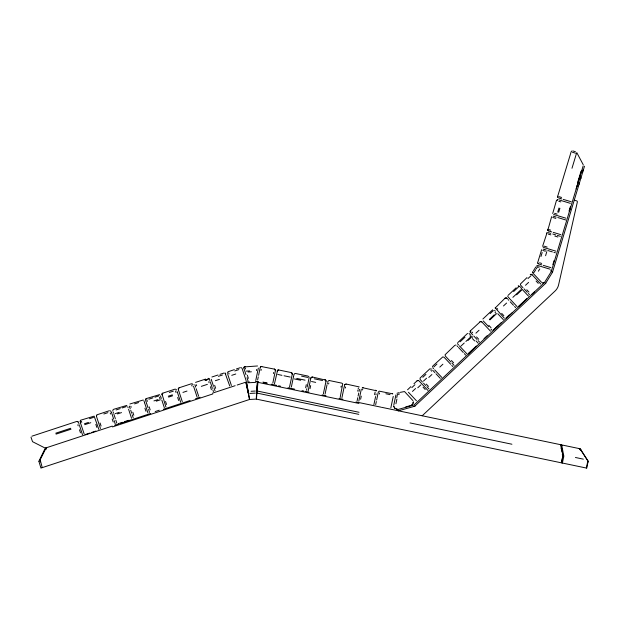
<?xml version="1.0" encoding="UTF-8"?>
<svg xmlns="http://www.w3.org/2000/svg" width="619" height="619" viewBox="0 0 619 619"><rect width="100%" height="100%" fill="white"/><g stroke="black" fill="none" stroke-linecap="round" stroke-linejoin="round"><path stroke-width="0.93" d="M38.904 461.317L40.924 468.065L249.465 399.503L248.273 393.235M587.988 462.231L588.05 461.642A2.855 2.755 -82.1 0 0 588.004 461.209L588.035 461.356A2.84 2.762 -81.2 0 1 588.042 461.612L586.758 468.126L256.413 399.116L258.038 381.482L255.5 381.521M413.283 401.855L412.757 404.029L411.55 405.174L412.231 404.664M551.15 271.184L550.825 269.938M245.975 374.673L243.855 368.166L244.428 366.819M256.846 391.069L257.303 384.987M257.017 391.084L257.473 385.003M272.801 383.161L275.409 370.68L274.712 369.179L261.086 366.502L260.235 367.508L258.603 375.323M289.545 387.022L292.276 374.201L291.742 372.808M323.397 393.73L326.004 381.25L325.749 380.136L312.456 377.01L310.877 377.892L308.192 390.837M38.904 461.201L44.87 448.945L46.154 447.839L46.564 448.179M243.84 367.949L244.149 367.075M413.299 402.172L413.113 403.286M274.457 383.795L277.614 370.216L278.728 369.969L291.209 372.568M30.996 437.161L32.528 441.68L44.738 447.87M393.738 405.383L395.912 394.891M275.409 370.68L275.215 369.644L274.341 369.048M292.276 374.201L291.843 372.893M326.004 381.25L325.811 380.213L324.936 379.617M562.64 456.93L562.361 453.99L562.733 456.652L561.441 462.834L562.64 456.93A2.925 0.48 -79.4 0 0 562.864 454.911L561.147 445.68M532.913 271.64L533.083 273.312L541.586 282.365M432.457 366.912L432.89 365.953L442.809 356.884L444.133 357.287L450.686 364.258M507.294 298.706L506.296 297.932L504.98 298.25L495.254 307.945L504.353 318.22M551.63 216.665L547.815 230.229M571.794 151.036L571.128 151.856L557.711 196.277L557.866 197.415M532.766 271.989L532.75 272.708M256.428 370.549L256.653 369.458M255.763 380.484L258.347 368.112M257.628 379.989L258.278 376.878M258.038 381.482L257.349 382.797L257.272 381.42L256.243 399.1L249.635 399.472L246.625 382.875L246.641 382.016L249.295 381.869M261.032 370.417L261.249 369.365M273.405 373.551L273.621 372.499M291.356 387.037L293.522 376.654M293.63 376.128L293.855 375.083M305.631 387.773L306.281 384.662M306.529 390.21L306.854 388.655M307.179 387.099L309.136 377.729L308.711 376.414M310.018 388.686L310.668 385.575M325.083 394.079L327.033 384.755M327.25 383.703L327.474 382.65M328.604 383.981L328.821 382.937M340.968 387.115L341.193 386.07M341.951 397.607L343.893 388.275M344.009 387.749L344.226 386.697M344.334 386.179L344.559 385.126M345.356 388.036L345.572 386.983M357.728 391.162L357.944 390.117M358.161 389.065L358.386 388.012M357.124 400.779L357.774 397.669M358.099 396.114L358.749 393.003M359.074 391.448L359.515 389.343M358.811 401.127L361.31 389.173M360.614 399.255L361.264 396.145M362.548 389.978L362.765 388.933M374.588 394.69L374.812 393.638M374.921 393.111L375.137 392.059M375.617 396.524L373.868 404.64M375.942 394.968L376.159 393.916M375.679 404.648L376.329 401.545M376.654 399.99L378.286 392.175L379.199 391.146L392.763 393.846L392.392 393.715M379.308 394.032L379.524 392.98M390.852 407.82L393.243 396.392M396.771 397.545L397.019 396.353M397.143 395.765L397.39 394.582L399.541 393.978M395.936 403.727L396.911 399.069M562.392 463.035L563.623 457.139M586.348 468.041L587.578 462.145A2.917 2.383 -80.2 0 0 587.276 459.971L580.591 449.742A3.025 2.507 -80.4 0 0 579.028 448.543L566.934 446.013M547.753 229.262L547.861 230.314M557.711 196.277L557.82 197.329M470.216 331.103L470.185 331.954M495.332 307.519L495.285 308.301M537.795 262.255L541.625 249.72M547.041 232.783L542.778 245.758L543.087 247.097M557.943 199.604L556.419 200.564L552.713 213.485M540.96 256.545L542.182 252.482M557.75 212.069L558.98 207.999M545.587 255.724L546.817 251.654M558.678 212.348L559.909 208.278M571.987 168.275L576.459 153.466M552.868 264.584L554.098 260.514M569.031 211.033L570.261 206.963M577.496 182.992L581.055 171.223M569.418 211.149L570.648 207.079M576.111 188.996L581.442 171.347M544.38 282.612A1.548 1.548 0 0 0 544.635 282.295L551.111 271.857A1.548 1.548 0 0 0 551.281 271.486L583.175 165.846M579.036 184.33L579.283 183.51M581.001 177.823L580.769 178.574L580.336 178.442M583.106 170.844L583.33 170.101L582.889 169.962M584.506 166.202L552.488 272.252L545.61 283.355L414.776 406.211L398.249 410.854L397.878 409.53L413.716 405.074A1.548 1.548 0 0 0 414.359 404.71L544.38 282.612M260.235 367.508L260.823 366.634L261.86 366.44M277.095 371.029L277.691 370.162L278.728 369.969M293.963 374.557L294.559 373.683L295.596 373.489L308.069 376.097M310.823 378.077L311.419 377.211L312.456 377.01M327.691 381.598L328.96 380.507M340.141 397.591L342.725 383.819L341.804 383.138L329.323 380.538M490.534 331.196L481.806 321.903L480.46 321.509L470.301 330.91L470.293 332.225L472.707 334.864M556.419 200.564L557.781 199.589M546.461 233.556L547.126 232.736M145.612 399.309L146.455 398.528L159.617 394.628M533.485 270.72L535.768 267.037M534.089 272.368L535.799 269.605M536.371 268.685L537.509 266.843M538.375 271.207L539.799 268.901M46.123 449.556L45.334 449.51M80.393 420.448L80.447 422.816M96.757 415.063L96.471 416.409L100.456 428.526M145.651 399.216L146.455 398.528M96.711 415.117L96.471 416.409M536.34 266.116L537.718 265.481L549.804 269.118M407.534 389.831L410.869 386.627M344.791 384.592L346.183 384.059L359.198 386.906M46.417 447.738L45.907 448.195A3.412 1.509 74.3 0 0 45.713 448.713L40.165 459.793L42.239 467.631M46.123 447.916L46.007 448.048A3.405 1.524 73.7 0 0 45.752 448.52M80.485 420.347L80.106 421.794M413.964 383.718L417.237 380.677L418.475 380.515M454.741 345.425L445.076 354.764L445.386 356.103L450.856 361.922M457.758 342.601L467.554 333.401M482.874 319.009L492.67 309.81M507.99 295.425L516.161 287.758M527.001 277.575L520.432 283.997L520.533 285.05L522.947 287.688M460.095 341.82L464.993 337.216M490.116 313.632L493.382 310.568M513.6 291.572L518.498 286.976M411.813 387.633L414.908 384.724M422.823 377.296L425.918 374.387M433.834 366.951L436.929 364.042M527.945 278.581L531.04 275.672M412.471 391.432L415.566 388.523M423.481 381.095L426.576 378.186M503.479 305.964L506.582 303.062M525.5 285.289L528.595 282.38M461 346.052L464.265 342.988M465.898 341.456L470.796 336.852L469.953 335.955M489.389 319.396L494.287 314.8M512.872 297.344L521.036 289.677M417.779 387.78L420.881 384.871M428.789 377.443L431.892 374.534M439.8 367.106L442.902 364.196M468.034 340.45L471.299 337.386M475.934 333.177L479.029 330.267M489.884 319.93L496.415 313.802M516.641 294.814L521.538 290.21M484.004 338.67L487.099 335.761M506.025 317.988L509.12 315.079M468.165 353.681L476.328 346.013M493.281 330.089L501.444 322.429M518.405 306.506L526.568 298.838M468.374 353.898L473.272 349.302M493.49 330.314L498.388 325.71M509.398 315.373L512.493 312.463M518.606 306.722L521.871 303.658M523.504 302.126L526.769 299.062M531.419 294.698L534.514 291.789M422.204 415.775L555.088 290.992A12.024 12.024 0 0 0 558.586 284.887L577.341 202.08A1.037 1.037 0 0 0 576.637 200.866L574.262 200.146M560.976 446.639L561.634 446.028M344.876 384.492L346.183 384.059M244.296 366.92L257.535 365.968M504.98 298.25L505.963 297.878L506.93 298.312M479.864 321.841L480.847 321.47L481.806 321.903M417.067 380.809L418.049 380.437L419.017 380.871L427.946 390.442M580.305 450.183L580.885 449.804L587.949 460.869A2.963 2.933 -54.1 0 0 587.57 460.025M530.452 274.426C529.585 274.828 531.721 273.799 532.046 274.728L540.774 284.02M543.993 282.682L542.554 282.883M80.663 420.208L94.15 416.154L98.885 429.493M174.929 389.165L162.82 393.15L161.977 393.924L165.923 407M193.035 384.662L192.354 383.865L191.302 383.788L179.185 387.765L178.287 388.732L178.473 390.016M244.59 366.719L245.139 366.572M129.905 403.983L143.252 400.006M162.82 393.15L162.023 393.839L161.938 394.891M179.185 387.765L178.388 388.453L178.311 389.506M31.894 436.194L76.733 421.454M97.353 414.676L109.462 410.691M195.558 382.387L205.647 379.068M211.922 377.002L217.973 375.013M219.993 374.348L224.032 373.025M234.346 369.636L227.962 371.779L227.413 373.365M236.365 368.97L240.396 367.64M89.492 418.707L93.531 417.384M103.837 413.987L107.876 412.664M116.171 409.94L120.21 408.61M122.222 407.944L126.261 406.621M134.555 403.89L138.594 402.567M148.9 399.178L152.939 397.847M154.959 397.181L158.998 395.858M169.304 392.469L173.343 391.138M218.406 376.321L222.445 374.998M234.771 370.943L238.81 369.613M55.749 433.192L70.698 428.278M84.439 423.76L88.478 422.429M115.157 413.662L119.196 412.331M153.945 400.903L157.984 399.58M168.291 396.191L172.33 394.86M215.373 380.708L219.412 379.385M231.746 375.331L235.777 374M56.058 434.12L70.999 429.207M84.749 424.68L90.8 422.692M117.478 413.925L121.517 412.594M156.267 401.166L160.306 399.843M168.6 397.112L172.639 395.789M182.945 392.4L186.984 391.069M201.33 386.349L207.388 384.36M85.701 434.399L89.74 433.076M91.759 432.41L95.798 431.079M118.438 423.636L122.477 422.313M124.496 421.647L128.528 420.316M155.207 411.55L159.245 410.219M45.791 447.947L112.287 426.081M114.662 425.307L118.337 424.1M120.581 423.357L146.154 414.947M146.78 414.745L150.711 413.453M163.3 409.314L190.087 400.508M195.573 398.706L200.061 397.228M212.642 393.088L235.15 385.691M237.17 385.026L240.536 383.919M241.209 383.703L242.547 383.254M243.221 383.037L245.24 382.372M112.519 426.917L212.789 393.947M397.019 393.251L399.17 392.647M400.245 392.345L404.517 391.556L412.927 400.617M405.708 406.915L410.784 405.491M530.653 274.349L532.046 274.728M455.305 345.108L455.948 345.077M248.335 393.529L245.89 382.163L246.641 382.016L246.679 382.704M246.339 383.494L246.718 383.393L248.304 392.415M207.86 378.356L208.441 378.379M246.254 371.114L249.65 370.928M248.01 371.996L251.399 371.802M248.42 382.774L255.585 382.38M251.074 391.285L255.314 391.046M249.875 393.421L255.33 393.119M542.778 282.922L543.265 282.914M363.051 387.579L362.277 387.641L376.383 390.751M396.431 409.105L397.282 409.182L394.961 408.385L393.792 406.443M571.198 201.74L563.236 199.388M77.313 421.392L78.474 422.328L77.445 421.415M301.554 376.143L307.79 377.443M314.259 378.797L322.576 380.53M385.877 393.754L390.032 394.628M277.784 374.464L281.947 375.331M284.028 375.772L290.265 377.072M296.733 378.426L305.051 380.159M311.519 381.513L315.675 382.38M294.451 378.944L300.695 380.244M262.936 382.093L267.091 382.96M263.547 382.635L267.013 383.354M271.122 384.213L276.732 385.389M278.596 385.776L280.469 386.171M287.951 387.726L294.489 389.096M301.971 390.659L303.836 391.046M305.144 391.324L308.982 392.121M322.104 394.868L325.965 395.673M339.057 398.404L342.949 399.224M356.018 401.948L380.902 407.155M381.598 407.294L566.385 445.897M257.806 382.31L358.919 403.433M257.148 390.999L359.059 412.285M410.018 422.932L511.921 444.225M575.43 457.487L583.33 459.143M256.87 393.057L358.796 414.351M572.846 150.935L575.415 151.709M572.443 152.251L575.523 153.187M581.713 170.697L582.146 170.829M581.45 171.548L582.765 171.974M579.755 177.173L580.413 177.374M578.873 182.489L579.531 182.682M577.218 185.584L577.875 185.785M559.034 196.68L560.063 196.989M560.574 197.144L561.603 197.453M558.632 197.995L560.172 198.459M560.69 198.614L561.719 198.923M559.166 199.952L570.339 203.334M558.764 201.276L560.822 201.895M554.57 213.323L557.139 214.097M553.657 214.491L554.678 214.801M555.197 214.955L565.859 218.174M553.154 216.139L556.241 217.068M557.758 217.524L565.681 219.969M552.759 217.455L555.839 218.391M549.076 229.664L550.616 230.129M549.192 231.135L550.214 231.444M550.732 231.607L551.753 231.916M553.278 232.373L560.884 234.671M548.179 232.636L550.748 233.409M552.782 234.021L555.823 234.941M557.34 235.398L560.381 236.319M548.295 234.106L550.864 234.88M554.833 236.079L557.874 237M544.093 246.153L547.173 247.089M543.699 247.476L555.901 251.159M543.196 249.124L544.735 249.589M545.254 249.743L546.283 250.053M547.8 250.517L552.365 251.894M553.881 252.351L555.405 252.807M542.801 250.447L545.37 251.221M539.629 262.804L541.679 263.423M539.226 264.127L541.795 264.901M543.32 265.358L550.918 267.656M538.012 266.998L539.01 267.3M551.281 271.486L551.939 271.687M375.532 390.187L376.398 390.782M175.641 389.127L176.67 390.047M126.887 405.391L113.718 409.291L112.921 409.979L112.844 411.031M241.364 367.678L242.137 368.522L246.122 380.631M538.53 263.903L537.787 263.029M225.084 373.102L229.757 386.016M110.515 410.768L111.536 412.587M225.169 373.149L225.773 373.899M519.248 286.272C515.844 285.421 521.399 286.349 521.368 288.524M548.07 230.608L548.674 230.98L548.024 230.554M538.391 263.818L537.772 262.967M479.508 342.036L478.147 340.651M441.834 377.42L434.662 369.853M431.575 369.079L429.795 368.878L420.1 378.023L420.061 379.401L422.475 382.039M394.961 408.385L393.816 406.528M245.89 382.163L248.057 392.446M536.085 281.041L538.259 283.355M526.792 289.769L528.966 292.083M524.038 288.849L527.295 292.315M528.386 293.476L529.469 294.636M521.786 288.972L528.448 296.068M509.638 298.683L507.696 296.408M510.064 299.132L517.144 306.676M508.029 299.488L508.764 300.269M510.218 301.817L513.484 305.291M514.567 306.451L515.658 307.604M496.995 308.378L497.73 309.16M501.676 313.361L503.851 315.675M494.558 310.305L495.401 311.21M497.784 313.74L503.332 319.652M495.068 312.363L495.92 313.268M488.84 325.362L491.06 327.73M483.253 320.921L488.701 326.724M490.921 329.084L492.028 330.267M471.879 331.962L472.614 332.743M476.56 336.945L478.735 339.258M473.798 336.024L477.056 339.491M469.016 333.448L469.86 334.345M470.285 334.794L470.703 335.243M471.554 336.148L472.661 337.332M475.996 340.876L478.216 343.243M472.405 338.57L474.626 340.937M458.555 344.961L457.456 343.584M459.406 345.859L466.912 353.851M457.062 345.882L457.789 346.663M458.524 347.445L463.244 352.466M464.335 353.627L465.62 355.066M451.437 360.537L453.611 362.85M451.94 363.082L454.114 365.396M451.769 365.419L452.86 366.58M432.828 367.895L433.563 368.676M432.673 370.247L434.863 372.584M435.954 373.737L440.302 378.371M430.932 370.41L431.667 371.191M426.321 384.12L428.495 386.434M423.558 383.2L425.733 385.513M426.824 386.666L428.998 388.987M423.056 387.185L425.23 389.506M408.447 392.268L416.44 400.779M209.33 379.099L208.967 378.642L209.408 379.285M576.738 152.529L583.23 164.724M84.246 434.229L80.609 423.326M245.217 367.949L245.565 369.001M247.337 375.215L248.366 378.333M247.004 377.791L248.026 380.917M228.721 372.932L229.053 373.953M227.746 374.387L231.39 385.475M214.654 385.32L215.644 388.337M211.211 379.254L213.54 386.326M214.035 387.842L215.025 390.86M209.74 380.306L210.073 381.319M210.414 382.341L212.394 388.376M212.89 389.885L213.439 391.61M208.765 381.753L209.098 382.774M210.398 386.713L211.388 389.73M196.324 384.716L196.656 385.738M194.846 384.639L195.178 385.652M195.349 386.163L195.681 387.185M196.177 388.693L198.66 396.237M193.538 386.194L197.074 396.988M191.728 385.095L192.068 386.117M178.643 390.527L178.976 391.548M179.146 392.059L182.288 401.615M177.173 391.572L177.514 392.593M177.676 393.104L180.709 402.365M175.533 390.984L176.036 392.516M177.668 397.475L178.659 400.493M165.552 401.46L166.542 404.478M160.476 395.936L160.808 396.957M160.979 397.468L161.311 398.481M161.807 399.99L164.337 407.751M159.501 397.383L160.004 398.915M146.881 399.835L147.384 401.367M149.187 406.838L150.177 409.855M145.573 400.269L145.914 401.29M146.076 401.801L146.417 402.814M146.579 403.325L148.073 407.851M148.568 409.36L149.558 412.378M143.941 400.81L144.273 401.824M144.444 402.335L144.606 402.845M144.776 403.356L147.918 412.919M144.931 408.238L145.922 411.256M130.857 406.242L131.189 407.256M132.822 412.223L133.812 415.241M129.379 406.157L129.711 407.178M129.882 407.689L130.214 408.71M130.71 410.219L131.7 413.237M132.195 414.745L133.193 417.763M127.738 406.698L128.071 407.72M128.574 409.244L131.553 418.297M113.176 412.053L113.509 413.074M113.85 414.088L115.335 418.614M115.83 420.123L116.821 423.141M111.706 413.097L112.039 414.119M112.209 414.629L113.695 419.156M114.198 420.665L115.258 424.108M110.228 413.02L110.569 414.041M112.194 419.001L113.192 422.019M100.085 422.986L101.075 426.004M95.829 424.386L96.819 427.404M81.414 421.361L81.754 422.382M78.806 423.35L79.139 424.371M79.48 425.392L82.52 434.871M77.832 424.804L78.164 425.818M79.464 429.764L80.455 432.782M561.851 445.827L563.584 455.019M562.013 452.156L561.147 447.56L561.464 449.386M561.913 445.757A3.033 1.733 -74.3 0 0 560.891 444.759A3.025 0.596 -79 0 1 561.1 445.781M560.884 444.806A3.025 0.642 -75.9 0 1 561.201 445.084M560.891 444.759A3.033 1.664 -79.5 0 1 561.65 445.533M563.607 454.996A2.94 1.88 -74.5 0 1 563.661 457.147M579.028 448.543A3.025 2.956 -88.6 0 1 580.87 449.812A3.025 2.956 -88.5 0 0 579.028 448.543A3.025 2.499 -81.1 0 1 580.56 449.765M415.303 405.716A2.933 2.933 0 0 1 414.088 406.404M545.811 283.022A2.933 2.933 0 0 1 545.324 283.618M552.597 271.88A2.925 2.925 0 0 1 552.287 272.577M40.281 461.372L40.374 461.906L40.444 460.729L40.281 461.302M207.984 379.377L206.081 380.376L204.904 380.205L207.984 379.377"/></g></svg>
